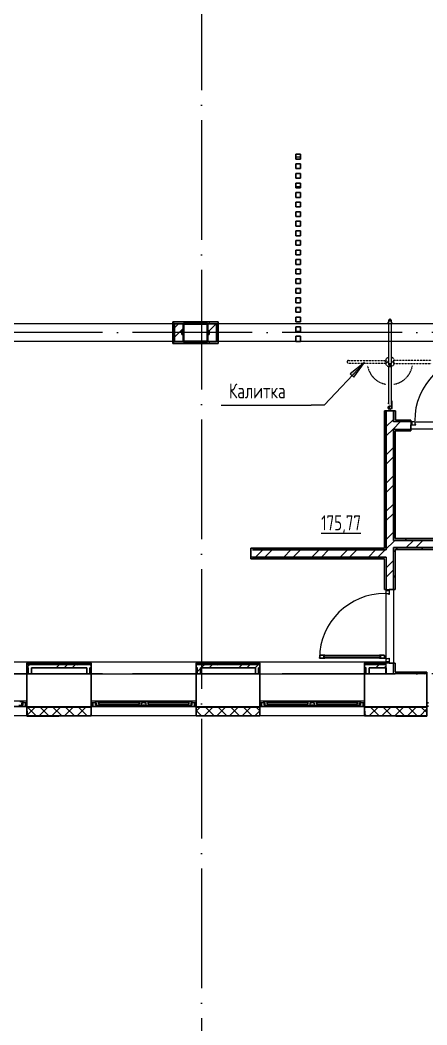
# Model space of a CAD drawing. Header units: millimetres. Extents: x -259809 to 472825, y -397243 to 31861.
# Drawn here: x -19685 to -12891, y -343097 to -326310 of the extents above; entities that cross this region are included whole.
import ezdxf

# ---------------------------------------------------------------- set-up
doc = ezdxf.new("R2010")
doc.units = ezdxf.units.MM
for name, pattern in [('ADSK_Линия сетки', [25, 20, -2.5, 0, -2.5]), ('ADSK_Невидимые', [5, 3, -2]), ('ADSK_Сверху', [450, 300, -150])]:
    doc.linetypes.add(name, pattern=pattern)
for name, color, linetype, lineweight in [('_ Окна', 252, 'Continuous', 30), ('Аннотация', 252, 'Continuous', 18), ('Двери', 252, 'Continuous', 9), ('Линии', 7, 'Continuous', 9), ('Марки помещений', 252, 'Continuous', 20), ('Несущие колонны', 252, 'Continuous', 18), ('Обобщенные модели', 252, 'Continuous', 18), ('Ограждение', 252, 'Continuous', 9), ('Окна', 252, 'Continuous', 9), ('Оси', 252, 'Continuous', 9), ('Стены внутренние', 252, 'Continuous', 18), ('Стены наружные', 252, 'Continuous', 18), ('Стены штриховка', 7, 'Continuous', 9)]:
    doc.layers.add(name, color=color, linetype=linetype, lineweight=lineweight)
doc.layers.add('Двери открывание', color=7, linetype='Continuous', lineweight=9, true_color=0xc0c0c0)
doc.styles.add('GOST Common_3', font='', dxfattribs={"height": 3.5})
doc.styles.get('GOST Common_3').set_extended_font_data('GOST 2.304 type A')

# ---------------------------------------------------------------- blocks, each defined once
blk = doc.blocks.new('1 этаж')
at = {"layer": 'Аннотация', "lineweight": 20, "true_color": 0x636466}
blk.add_hatch(color=251, dxfattribs=at).paths.add_polyline_path([(-13935, 20657), (-14170, 20466), (-14112, 20412)])
at = {"layer": '_ Окна', "color": 251, "lineweight": 18, "true_color": 0x636466}
for p, q in [((-19634, 14990), (-19690, 14990)), ((-19654, 14932), (-19654, 14973)), ((-19654, 14973), (-19634, 14973)), ((-19642, 14973), (-19642, 14932)), ((-19634, 14973), (-19634, 14990)), ((-19596, 14973), (-19634, 14973)), ((-19596, 14915), (-19596, 14973)), ((-18433, 14973), (-18471, 14973)), ((-18471, 14973), (-18471, 14915)), ((-18377, 14990), (-18433, 14990)), ((-18433, 14990), (-18433, 14973)), ((-18433, 14973), (-18413, 14973)), ((-18425, 14932), (-18425, 14973)), ((-18413, 14973), (-18413, 14932)), ((-18376, 14989), (-18377, 14990)), ((-18375, 14990), (-18376, 14989)), ((-18376, 14949), (-18376, 14981)), ((-18376, 14981), (-18358, 14981)), ((-18358, 14949), (-18376, 14949)), ((-18360, 14990), (-18375, 14990)), ((-18362, 14932), (-18358, 14949)), ((-18358, 14981), (-18360, 14990)), ((-17708, 14990), (-17711, 14981)), ((-17711, 14981), (-17693, 14981)), ((-17693, 14949), (-17711, 14949)), ((-17711, 14949), (-17706, 14932)), ((-17694, 14990), (-17708, 14990)), ((-17693, 14989), (-17694, 14990)), ((-17692, 14990), (-17693, 14989)), ((-17693, 14981), (-17693, 14949)), ((-17636, 14990), (-17692, 14990)), ((-17656, 14932), (-17656, 14973)), ((-17656, 14973), (-17636, 14973)), ((-17636, 14973), (-17636, 14990)), ((-17550, 14990), (-17606, 14990)), ((-17606, 14990), (-17606, 14973)), ((-17606, 14973), (-17586, 14973)), ((-17586, 14973), (-17586, 14932)), ((-17549, 14989), (-17550, 14990)), ((-17548, 14990), (-17549, 14989)), ((-17549, 14949), (-17549, 14981)), ((-17549, 14981), (-17531, 14981)), ((-17531, 14949), (-17549, 14949)), ((-17533, 14990), (-17548, 14990)), ((-17535, 14932), (-17531, 14949)), ((-17531, 14981), (-17533, 14990)), ((-16881, 14990), (-16884, 14981)), ((-16884, 14981), (-16866, 14981)), ((-16866, 14949), (-16884, 14949)), ((-16884, 14949), (-16879, 14932)), ((-16867, 14990), (-16881, 14990)), ((-16866, 14989), (-16867, 14990)), ((-16865, 14990), (-16866, 14989)), ((-16866, 14981), (-16866, 14949)), ((-16809, 14990), (-16865, 14990)), ((-16829, 14932), (-16829, 14973)), ((-16829, 14973), (-16809, 14973)), ((-16817, 14973), (-16817, 14932)), ((-16809, 14973), (-16809, 14990)), ((-16771, 14973), (-16809, 14973)), ((-16771, 14915), (-16771, 14973)), ((-15618, 14973), (-15656, 14973)), ((-15656, 14973), (-15656, 14915)), ((-15562, 14990), (-15618, 14990)), ((-15618, 14990), (-15618, 14973)), ((-15618, 14973), (-15598, 14973)), ((-15610, 14932), (-15610, 14973)), ((-15598, 14973), (-15598, 14932)), ((-15561, 14989), (-15562, 14990)), ((-15560, 14990), (-15561, 14989)), ((-15561, 14949), (-15561, 14981)), ((-15561, 14981), (-15543, 14981)), ((-15543, 14949), (-15561, 14949)), ((-15545, 14990), (-15560, 14990)), ((-15547, 14932), (-15543, 14949)), ((-15543, 14981), (-15545, 14990)), ((-14893, 14990), (-14896, 14981)), ((-14896, 14981), (-14878, 14981)), ((-14878, 14949), (-14896, 14949)), ((-14896, 14949), (-14891, 14932)), ((-14879, 14990), (-14893, 14990)), ((-14878, 14989), (-14879, 14990)), ((-14877, 14990), (-14878, 14989)), ((-14878, 14981), (-14878, 14949)), ((-14821, 14990), (-14877, 14990)), ((-14841, 14932), (-14841, 14973)), ((-14841, 14973), (-14821, 14973)), ((-14821, 14973), (-14821, 14990)), ((-14735, 14990), (-14791, 14990)), ((-14791, 14990), (-14791, 14973)), ((-14791, 14973), (-14771, 14973)), ((-14771, 14973), (-14771, 14932)), ((-14734, 14989), (-14735, 14990)), ((-14733, 14990), (-14734, 14989)), ((-14734, 14949), (-14734, 14981)), ((-14734, 14981), (-14716, 14981)), ((-14716, 14949), (-14734, 14949)), ((-14718, 14990), (-14733, 14990)), ((-14720, 14932), (-14716, 14949)), ((-14716, 14981), (-14718, 14990)), ((-14066, 14990), (-14069, 14981)), ((-14069, 14981), (-14051, 14981)), ((-14051, 14949), (-14069, 14949)), ((-14069, 14949), (-14064, 14932)), ((-14052, 14990), (-14066, 14990)), ((-14051, 14989), (-14052, 14990)), ((-14050, 14990), (-14051, 14989)), ((-14051, 14981), (-14051, 14949)), ((-13994, 14990), (-14050, 14990)), ((-14014, 14932), (-14014, 14973)), ((-14014, 14973), (-13994, 14973)), ((-14002, 14973), (-14002, 14932)), ((-13994, 14973), (-13994, 14990)), ((-13956, 14973), (-13994, 14973)), ((-13956, 14915), (-13956, 14973)), ((-19704, 14932), (-19654, 14932)), ((-19660, 14932), (-19655, 14915)), ((-19655, 14915), (-19596, 14915)), ((-19642, 14932), (-19654, 14932)), ((-18471, 14915), (-18411, 14915)), ((-18413, 14932), (-18425, 14932)), ((-18413, 14932), (-18362, 14932)), ((-18411, 14915), (-18407, 14932)), ((-17706, 14932), (-17656, 14932)), ((-17586, 14932), (-17535, 14932)), ((-16879, 14932), (-16829, 14932)), ((-16835, 14932), (-16830, 14915)), ((-16830, 14915), (-16771, 14915)), ((-16817, 14932), (-16829, 14932)), ((-15656, 14915), (-15596, 14915)), ((-15598, 14932), (-15610, 14932)), ((-15598, 14932), (-15547, 14932)), ((-15596, 14915), (-15592, 14932)), ((-14891, 14932), (-14841, 14932)), ((-14771, 14932), (-14720, 14932)), ((-14064, 14932), (-14014, 14932)), ((-14020, 14932), (-14015, 14915)), ((-14015, 14915), (-13956, 14915)), ((-14002, 14932), (-14014, 14932))]:
    blk.add_line(p, q, dxfattribs=at)
at = {"layer": '_ Окна', "color": 251, "true_color": 0x636466}
for p, q in [((-19571, 14973), (-19596, 14973)), ((-19596, 14973), (-19596, 14915)), ((-18471, 14973), (-18496, 14973)), ((-18471, 14915), (-18471, 14973)), ((-18373, 14981), (-18376, 14981)), ((-18376, 14981), (-18376, 14949)), ((-18376, 14949), (-18373, 14949)), ((-17696, 14981), (-18373, 14981)), ((-18373, 14981), (-18373, 14949)), ((-18373, 14949), (-18373, 14981)), ((-18373, 14949), (-17696, 14949)), ((-17696, 14949), (-17696, 14981)), ((-17696, 14981), (-17696, 14949)), ((-17693, 14981), (-17696, 14981)), ((-17696, 14949), (-17693, 14949)), ((-17693, 14949), (-17693, 14981)), ((-17546, 14981), (-17549, 14981)), ((-17549, 14981), (-17549, 14949)), ((-17549, 14949), (-17546, 14949)), ((-16869, 14981), (-17546, 14981)), ((-17546, 14981), (-17546, 14949)), ((-17546, 14949), (-17546, 14981)), ((-17546, 14949), (-16869, 14949)), ((-16869, 14949), (-16869, 14981)), ((-16869, 14981), (-16869, 14949)), ((-16866, 14981), (-16869, 14981)), ((-16869, 14949), (-16866, 14949)), ((-16866, 14949), (-16866, 14981)), ((-16746, 14973), (-16771, 14973)), ((-16771, 14973), (-16771, 14915)), ((-15656, 14973), (-15681, 14973)), ((-15656, 14915), (-15656, 14973)), ((-15558, 14981), (-15561, 14981)), ((-15561, 14981), (-15561, 14949)), ((-15561, 14949), (-15558, 14949)), ((-14881, 14981), (-15558, 14981)), ((-15558, 14981), (-15558, 14949)), ((-15558, 14949), (-15558, 14981)), ((-15558, 14949), (-14881, 14949)), ((-14881, 14949), (-14881, 14981)), ((-14881, 14981), (-14881, 14949)), ((-14878, 14981), (-14881, 14981)), ((-14881, 14949), (-14878, 14949)), ((-14878, 14949), (-14878, 14981)), ((-14731, 14981), (-14734, 14981)), ((-14734, 14981), (-14734, 14949)), ((-14734, 14949), (-14731, 14949)), ((-14054, 14981), (-14731, 14981)), ((-14731, 14981), (-14731, 14949)), ((-14731, 14949), (-14731, 14981)), ((-14731, 14949), (-14054, 14949)), ((-14054, 14949), (-14054, 14981)), ((-14054, 14981), (-14054, 14949)), ((-14051, 14981), (-14054, 14981)), ((-14054, 14949), (-14051, 14949)), ((-14051, 14949), (-14051, 14981)), ((-13931, 14973), (-13956, 14973)), ((-13956, 14973), (-13956, 14915)), ((-12866, 14973), (-12891, 14973)), ((-19596, 14915), (-19571, 14915)), ((-18496, 14915), (-18471, 14915)), ((-16771, 14915), (-16746, 14915)), ((-15681, 14915), (-15656, 14915)), ((-13956, 14915), (-13931, 14915)), ((-12891, 14915), (-12866, 14915))]:
    blk.add_line(p, q, dxfattribs=at)
at = {"layer": 'Аннотация', "color": 251, "lineweight": 20, "true_color": 0x636466}
for p, q in [((-13935, 20657), (-14606, 19946)), ((-13935, 20657), (-14170, 20466)), ((-14112, 20412), (-13935, 20657)), ((-14170, 20466), (-14112, 20412)), ((-16325, 19946), (-14825, 19946)), ((-14606, 19946), (-14825, 19946))]:
    blk.add_line(p, q, dxfattribs=at)
at = {"layer": 'Двери', "color": 251, "true_color": 0x636466}
for p, q in [((-13161, 19665), (-13161, 19615)), ((-13141, 19665), (-13161, 19665)), ((-13141, 19615), (-13141, 19665)), ((-13100, 19665), (-13141, 19665)), ((-13141, 19665), (-13141, 19615)), ((-13100, 19657), (-13100, 19665)), ((-13086, 19657), (-13100, 19657)), ((-13086, 19623), (-13086, 19657)), ((-13161, 19615), (-13141, 19615)), ((-13141, 19615), (-13077, 19615)), ((-13077, 19623), (-13086, 19623)), ((-13077, 19615), (-13077, 19623)), ((-13571, 16845), (-13571, 16865)), ((-13571, 16865), (-13521, 16865)), ((-13521, 16845), (-13571, 16845)), ((-13571, 16845), (-13521, 16845)), ((-13571, 16804), (-13571, 16845)), ((-13563, 16804), (-13571, 16804)), ((-13563, 16790), (-13563, 16804)), ((-13529, 16790), (-13563, 16790)), ((-13529, 16781), (-13529, 16790)), ((-13521, 16865), (-13521, 16845)), ((-13521, 16845), (-13521, 16781)), ((-13521, 16781), (-13529, 16781)), ((-13665, 15752), (-14611, 15752)), ((-14611, 15752), (-14611, 15728)), ((-14611, 15728), (-13665, 15728)), ((-14593, 15769), (-13683, 15769)), ((-13683, 15719), (-14593, 15719)), ((-13665, 15728), (-13665, 15752)), ((-13571, 15655), (-13571, 15696)), ((-13571, 15696), (-13563, 15696)), ((-13571, 15655), (-13521, 15655)), ((-13571, 15635), (-13571, 15655)), ((-13521, 15655), (-13571, 15655)), ((-13521, 15635), (-13571, 15635)), ((-13563, 15710), (-13529, 15710)), ((-13563, 15696), (-13563, 15710)), ((-13529, 15719), (-13521, 15719)), ((-13529, 15710), (-13529, 15719)), ((-13521, 15719), (-13521, 15655)), ((-13521, 15655), (-13521, 15635))]:
    blk.add_line(p, q, dxfattribs=at)
at = {"layer": 'Двери', "color": 251, "lineweight": 30, "true_color": 0x636466}
for p, q in [((-14687, 15727), (-14678, 15727)), ((-14687, 15719), (-14687, 15727)), ((-14593, 15719), (-14687, 15719)), ((-14678, 15761), (-14669, 15761)), ((-14678, 15727), (-14678, 15761)), ((-14669, 15769), (-14593, 15769)), ((-14669, 15761), (-14669, 15769)), ((-14593, 15752), (-14611, 15752)), ((-14611, 15752), (-14611, 15728)), ((-14611, 15728), (-14593, 15728)), ((-14593, 15769), (-14593, 15752)), ((-14593, 15728), (-14593, 15719)), ((-13683, 15769), (-13607, 15769)), ((-13683, 15769), (-13683, 15752)), ((-13683, 15752), (-13665, 15752)), ((-13683, 15728), (-13683, 15719)), ((-13665, 15728), (-13683, 15728)), ((-13589, 15719), (-13683, 15719)), ((-13665, 15752), (-13665, 15728)), ((-13607, 15769), (-13607, 15761)), ((-13607, 15761), (-13598, 15761)), ((-13598, 15761), (-13598, 15727)), ((-13598, 15727), (-13589, 15727)), ((-13589, 15727), (-13589, 15719))]:
    blk.add_line(p, q, dxfattribs=at)
at = {"layer": 'Двери открывание', "color": 251, "true_color": 0x636466}
for centre, start, end in [((-11997, 19683), 90.9393, 180), ((-13589, 15701), 90, 179.0607)]:
    blk.add_arc(centre, 1098, start, end, dxfattribs=at)
at = {"layer": 'Линии', "color": 251, "linetype": 'ADSK_Сверху', "ltscale": 100, "true_color": 0x636466}
for p, q in [((-7751, 21305), (-28216, 21305)), ((-7751, 21005), (-28216, 21005))]:
    blk.add_line(p, q, dxfattribs=at)
at = {"layer": 'Несущие колонны', "color": 251, "lineweight": 40, "true_color": 0x636466}
for p, q in [((-16956, 21305), (-16556, 21305)), ((-16956, 21005), (-16956, 21305)), ((-16556, 21305), (-16956, 21305)), ((-16956, 21305), (-16956, 21005)), ((-16556, 21305), (-16556, 21005)), ((-16556, 21005), (-16556, 21305)), ((-16556, 21005), (-16956, 21005)), ((-16956, 21005), (-16556, 21005))]:
    blk.add_line(p, q, dxfattribs=at)
at = {"layer": 'Обобщенные модели', "color": 251, "true_color": 0x636466}
for p, q in [((-13533, 21353), (-13533, 20633)), ((-13483, 21353), (-13533, 21353)), ((-13533, 21353), (-13508, 21353)), ((-13508, 21353), (-13483, 21353)), ((-13483, 20633), (-13483, 21353)), ((-13483, 20652), (-13483, 20653)), ((-13480, 20661), (-13480, 20663)), ((-13533, 20633), (-13483, 20633)), ((-13508, 20633), (-13533, 20633)), ((-13533, 20518), (-13533, 20054)), ((-13528, 20608), (-13528, 20608)), ((-13483, 20633), (-13508, 20633)), ((-13480, 20593), (-13483, 20593)), ((-13483, 20054), (-13483, 20518)), ((-13473, 20008), (-13483, 20008)), ((-13483, 19989), (-13480, 19989)), ((-13483, 19984), (-13483, 19971)), ((-13480, 19989), (-13478, 19989)), ((-13480, 19971), (-13480, 19989)), ((-13470, 19989), (-13478, 19989)), ((-13473, 19989), (-13473, 20008)), ((-13470, 19971), (-13470, 19989)), ((-13531, 19968), (-13532, 19969)), ((-13523, 19958), (-13524, 19959)), ((-13511, 19954), (-13512, 19954)), ((-13508, 19931), (-13508, 19933)), ((-13508, 19875), (-13508, 19933)), ((-13508, 19875), (-13508, 19876)), ((-13498, 19956), (-13499, 19955)), ((-13488, 19964), (-13489, 19963)), ((-13483, 19971), (-13483, 19917)), ((-13480, 19971), (-13483, 19971)), ((-13483, 19891), (-13483, 19888)), ((-13483, 19888), (-13473, 19888)), ((-13481, 19911), (-13478, 19911)), ((-13478, 19896), (-13481, 19896)), ((-13478, 19971), (-13480, 19971)), ((-13478, 19971), (-13470, 19971)), ((-13470, 19911), (-13478, 19911)), ((-13478, 19896), (-13470, 19896)), ((-13473, 19911), (-13473, 19971)), ((-13473, 19888), (-13473, 19896)), ((-13470, 19896), (-13470, 19911))]:
    blk.add_line(p, q, dxfattribs=at)
at = {"layer": 'Обобщенные модели', "color": 251, "linetype": 'ADSK_Невидимые', "true_color": 0x636466}
for p, q in [((-14198, 20692), (-13584, 20692)), ((-12818, 20692), (-13432, 20692)), ((-13584, 20642), (-14198, 20642)), ((-13432, 20642), (-12818, 20642))]:
    blk.add_line(p, q, dxfattribs=at)
at = {"layer": 'Обобщенные модели', "color": 251, "true_color": 0x636466, "flags": 128}
for points in [[(-13530, 21298), (-13531, 21299), (-13531, 21300), (-13532, 21301), (-13533, 21302), (-13533, 21303), (-13534, 21304), (-13534, 21305), (-13535, 21306), (-13535, 21307), (-13536, 21308), (-13536, 21309), (-13536, 21310), (-13537, 21312), (-13537, 21313), (-13537, 21314), (-13537, 21315), (-13537, 21316), (-13537, 21317), (-13537, 21319), (-13537, 21320), (-13537, 21321), (-13537, 21322), (-13537, 21323), (-13537, 21324), (-13536, 21325), (-13536, 21327), (-13536, 21328), (-13535, 21329), (-13535, 21330), (-13534, 21331), (-13534, 21332), (-13533, 21333), (-13532, 21334), (-13532, 21335), (-13531, 21336), (-13530, 21337)], [(-13536, 21327), (-13536, 21326), (-13536, 21325), (-13537, 21324), (-13537, 21323), (-13537, 21322), (-13537, 21321), (-13537, 21319), (-13537, 21318), (-13537, 21318)], [(-13533, 21333), (-13534, 21332), (-13534, 21331), (-13535, 21330), (-13535, 21328)], [(-13483, 21353), (-13483, 21354), (-13483, 21355), (-13483, 21356), (-13484, 21357), (-13484, 21358), (-13484, 21359), (-13484, 21360), (-13485, 21361), (-13485, 21361), (-13485, 21362), (-13486, 21363), (-13486, 21364), (-13487, 21365), (-13487, 21366), (-13488, 21367), (-13488, 21368), (-13489, 21368), (-13490, 21369), (-13490, 21370), (-13491, 21371), (-13492, 21371), (-13492, 21372), (-13493, 21373), (-13494, 21373), (-13495, 21374), (-13496, 21374), (-13497, 21375), (-13497, 21375), (-13498, 21376), (-13499, 21376), (-13500, 21376), (-13501, 21377), (-13502, 21377), (-13503, 21377), (-13504, 21377), (-13505, 21377), (-13506, 21378), (-13507, 21378), (-13508, 21378), (-13509, 21378), (-13510, 21378), (-13511, 21378), (-13512, 21377), (-13513, 21377), (-13514, 21377), (-13515, 21377), (-13516, 21377), (-13517, 21376), (-13518, 21376), (-13519, 21375), (-13520, 21375), (-13520, 21375), (-13521, 21374), (-13522, 21373), (-13523, 21373), (-13524, 21372), (-13525, 21372), (-13525, 21371), (-13526, 21370), (-13527, 21370), (-13527, 21369), (-13528, 21368), (-13529, 21367), (-13529, 21366), (-13530, 21366), (-13530, 21365), (-13531, 21364), (-13531, 21363), (-13532, 21362), (-13532, 21361), (-13532, 21360), (-13532, 21359), (-13533, 21358), (-13533, 21357), (-13533, 21356), (-13533, 21355), (-13533, 21354), (-13533, 21353), (-13533, 21353)], [(-13487, 21337), (-13486, 21336), (-13485, 21335), (-13485, 21334), (-13484, 21333), (-13483, 21332), (-13483, 21331), (-13482, 21330), (-13482, 21329), (-13481, 21328), (-13481, 21327), (-13481, 21326), (-13480, 21325), (-13480, 21324), (-13480, 21323), (-13480, 21321), (-13479, 21320), (-13479, 21319), (-13479, 21318), (-13479, 21317), (-13479, 21316), (-13479, 21315), (-13480, 21313), (-13480, 21312), (-13480, 21311), (-13480, 21310), (-13481, 21309), (-13481, 21308), (-13481, 21307), (-13482, 21306), (-13482, 21305), (-13483, 21304), (-13484, 21303), (-13484, 21302), (-13485, 21301), (-13486, 21300), (-13486, 21299)], [(-13482, 21330), (-13483, 21331), (-13483, 21332)], [(-13480, 21322), (-13480, 21323), (-13480, 21325), (-13480, 21326), (-13481, 21327), (-13481, 21328)], [(-13479, 21318), (-13479, 21319), (-13479, 21320), (-13480, 21321)], [(-13537, 21318), (-13537, 21317), (-13537, 21315), (-13537, 21314)], [(-13537, 21312), (-13536, 21311), (-13536, 21310), (-13536, 21309), (-13535, 21307)], [(-13535, 21305), (-13534, 21304), (-13533, 21303)], [(-13483, 21303), (-13483, 21304), (-13482, 21305), (-13482, 21306)], [(-13481, 21307), (-13481, 21308), (-13481, 21309), (-13480, 21310), (-13480, 21311), (-13480, 21312), (-13480, 21314), (-13479, 21315), (-13479, 21316), (-13479, 21317), (-13479, 21318)], [(-13530, 20647), (-13531, 20648), (-13531, 20649), (-13532, 20650), (-13533, 20651), (-13533, 20652), (-13534, 20653), (-13534, 20654), (-13535, 20655), (-13535, 20656), (-13536, 20657), (-13536, 20658), (-13536, 20659), (-13537, 20661), (-13537, 20662), (-13537, 20663), (-13537, 20664), (-13537, 20665), (-13537, 20666), (-13537, 20668), (-13537, 20669), (-13537, 20670), (-13537, 20671), (-13537, 20672), (-13537, 20673), (-13536, 20674), (-13536, 20676), (-13536, 20677), (-13535, 20678), (-13535, 20679), (-13534, 20680), (-13534, 20681), (-13533, 20682), (-13532, 20683), (-13532, 20684), (-13531, 20685), (-13530, 20686)], [(-13533, 20682), (-13534, 20681), (-13534, 20680), (-13535, 20679), (-13535, 20677), (-13536, 20676), (-13536, 20675), (-13536, 20674), (-13537, 20673), (-13537, 20672)], [(-13537, 20670), (-13537, 20668), (-13537, 20667), (-13537, 20667)], [(-13537, 20667), (-13537, 20666), (-13537, 20664), (-13537, 20663)], [(-13537, 20662), (-13537, 20661), (-13536, 20660), (-13536, 20659), (-13536, 20658), (-13535, 20656)], [(-13535, 20654), (-13534, 20653), (-13533, 20652)], [(-13487, 20686), (-13486, 20685), (-13485, 20684), (-13485, 20683), (-13484, 20682), (-13483, 20681), (-13483, 20680), (-13482, 20679), (-13482, 20678), (-13481, 20677), (-13481, 20676), (-13481, 20675), (-13480, 20674), (-13480, 20673), (-13480, 20672), (-13480, 20670), (-13479, 20669), (-13479, 20668), (-13479, 20667), (-13479, 20666), (-13479, 20665), (-13479, 20664), (-13480, 20662), (-13480, 20661), (-13480, 20660), (-13480, 20659), (-13481, 20658), (-13481, 20657), (-13481, 20656), (-13482, 20655), (-13482, 20654), (-13483, 20653), (-13484, 20652), (-13484, 20651), (-13485, 20650), (-13486, 20649), (-13486, 20648)], [(-13482, 20679), (-13483, 20680), (-13483, 20681)], [(-13479, 20668), (-13479, 20669), (-13480, 20670), (-13480, 20671), (-13480, 20672), (-13480, 20674), (-13480, 20675), (-13481, 20676), (-13481, 20677)], [(-13481, 20656), (-13481, 20657), (-13481, 20658), (-13480, 20659), (-13480, 20660)], [(-13533, 20633), (-13533, 20632), (-13533, 20631), (-13533, 20630), (-13533, 20629), (-13533, 20628), (-13533, 20627), (-13532, 20626), (-13532, 20625), (-13532, 20624), (-13531, 20623), (-13531, 20622), (-13530, 20621), (-13530, 20620), (-13529, 20619), (-13529, 20619), (-13528, 20618), (-13528, 20617), (-13527, 20616), (-13526, 20615), (-13526, 20615), (-13525, 20614), (-13524, 20613), (-13523, 20613), (-13523, 20612), (-13522, 20612), (-13521, 20611), (-13520, 20611), (-13519, 20610), (-13518, 20610), (-13517, 20609), (-13516, 20609), (-13515, 20609), (-13515, 20608), (-13514, 20608), (-13513, 20608), (-13512, 20608), (-13511, 20608), (-13510, 20608), (-13509, 20608), (-13508, 20608), (-13507, 20608), (-13506, 20608), (-13505, 20608), (-13504, 20608), (-13503, 20608), (-13502, 20609), (-13501, 20609), (-13500, 20609), (-13499, 20610), (-13498, 20610), (-13497, 20610), (-13496, 20611), (-13495, 20611), (-13494, 20612), (-13494, 20612), (-13493, 20613), (-13492, 20614), (-13491, 20614), (-13491, 20615), (-13490, 20616), (-13489, 20617), (-13489, 20617), (-13488, 20618), (-13487, 20619), (-13487, 20620), (-13486, 20621), (-13486, 20622), (-13485, 20622), (-13485, 20623), (-13485, 20624), (-13484, 20625), (-13484, 20626), (-13484, 20627), (-13484, 20628), (-13484, 20629), (-13483, 20630), (-13483, 20631), (-13483, 20632), (-13483, 20633)], [(-13533, 20593), (-13533, 20594), (-13533, 20595), (-13533, 20596), (-13533, 20597)], [(-13533, 20589), (-13533, 20590), (-13533, 20590), (-13533, 20591), (-13533, 20592), (-13533, 20592), (-13533, 20592), (-13533, 20593), (-13533, 20593), (-13533, 20593)], [(-13533, 20593), (-13533, 20593), (-13533, 20592), (-13533, 20592), (-13533, 20592), (-13533, 20591), (-13533, 20591), (-13533, 20590), (-13533, 20589), (-13533, 20588), (-13533, 20587), (-13533, 20586), (-13533, 20584), (-13533, 20583), (-13533, 20581), (-13533, 20580), (-13533, 20578), (-13533, 20576), (-13533, 20574), (-13533, 20572), (-13533, 20570), (-13533, 20568), (-13533, 20565), (-13533, 20563), (-13533, 20561), (-13533, 20558), (-13533, 20556), (-13533, 20553), (-13533, 20550), (-13533, 20548), (-13533, 20545), (-13533, 20542), (-13533, 20539), (-13533, 20536), (-13533, 20533), (-13533, 20530), (-13533, 20527), (-13533, 20524), (-13533, 20521), (-13533, 20518), (-13533, 20518)], [(-13483, 20593), (-13483, 20592), (-13483, 20592), (-13483, 20592), (-13483, 20591), (-13483, 20591), (-13483, 20590), (-13483, 20589)], [(-13483, 20518), (-13483, 20521), (-13483, 20524), (-13483, 20527), (-13483, 20530), (-13483, 20533), (-13483, 20536), (-13483, 20538), (-13483, 20541), (-13483, 20544), (-13483, 20547), (-13483, 20550), (-13483, 20552), (-13483, 20555), (-13483, 20558), (-13483, 20560), (-13483, 20562), (-13483, 20565), (-13483, 20567), (-13483, 20569), (-13483, 20571), (-13483, 20574), (-13483, 20575), (-13483, 20577), (-13483, 20579), (-13483, 20581), (-13483, 20582), (-13483, 20584), (-13483, 20585), (-13483, 20586), (-13483, 20588), (-13483, 20589), (-13483, 20590), (-13483, 20590), (-13483, 20591), (-13483, 20592), (-13483, 20592), (-13483, 20592), (-13483, 20593), (-13483, 20593), (-13483, 20593)], [(-13533, 20054), (-13533, 20051), (-13533, 20048), (-13533, 20045), (-13533, 20042), (-13533, 20039), (-13533, 20036), (-13533, 20033), (-13533, 20030), (-13533, 20027), (-13533, 20024), (-13533, 20022), (-13533, 20019), (-13533, 20016), (-13533, 20014), (-13533, 20011), (-13533, 20009), (-13533, 20007), (-13533, 20004), (-13533, 20002), (-13533, 20000), (-13533, 19998), (-13533, 19996), (-13533, 19994), (-13533, 19992), (-13533, 19991), (-13533, 19989), (-13533, 19988), (-13533, 19986), (-13533, 19985), (-13533, 19984), (-13533, 19983), (-13533, 19982), (-13533, 19981), (-13533, 19980), (-13533, 19980), (-13533, 19979), (-13533, 19979), (-13533, 19979), (-13533, 19979), (-13533, 19979)], [(-13533, 19979), (-13533, 19979), (-13533, 19979), (-13533, 19979), (-13533, 19980), (-13533, 19980), (-13533, 19981), (-13533, 19982), (-13533, 19982)], [(-13532, 19972), (-13533, 19973), (-13533, 19974), (-13533, 19975), (-13533, 19976), (-13533, 19977), (-13533, 19978), (-13533, 19979)], [(-13483, 19978), (-13483, 19977), (-13483, 19976), (-13484, 19975), (-13484, 19974), (-13484, 19973)], [(-13483, 19979), (-13483, 19979), (-13483, 19979), (-13483, 19979), (-13483, 19980), (-13483, 19980), (-13483, 19981), (-13483, 19982), (-13483, 19982), (-13483, 19983), (-13483, 19985), (-13483, 19986), (-13483, 19987), (-13483, 19989), (-13483, 19990), (-13483, 19992), (-13483, 19994), (-13483, 19995), (-13483, 19997), (-13483, 19999), (-13483, 20001), (-13483, 20004), (-13483, 20006), (-13483, 20008), (-13483, 20011), (-13483, 20013), (-13483, 20016), (-13483, 20018), (-13483, 20021), (-13483, 20024), (-13483, 20027), (-13483, 20029), (-13483, 20032), (-13483, 20035), (-13483, 20038), (-13483, 20041), (-13483, 20044), (-13483, 20047), (-13483, 20050), (-13483, 20053), (-13483, 20054)], [(-13508, 19875), (-13509, 19875), (-13511, 19875), (-13512, 19875), (-13513, 19875), (-13514, 19875), (-13515, 19876), (-13516, 19876), (-13517, 19876), (-13519, 19877), (-13520, 19877), (-13521, 19877), (-13522, 19878), (-13523, 19879), (-13524, 19879), (-13525, 19880), (-13526, 19880), (-13527, 19881), (-13527, 19882), (-13528, 19883), (-13529, 19883), (-13530, 19884), (-13531, 19885), (-13531, 19886), (-13532, 19887), (-13533, 19888), (-13533, 19889), (-13534, 19890), (-13534, 19891), (-13535, 19892), (-13535, 19893), (-13536, 19894), (-13536, 19895), (-13536, 19896), (-13537, 19898), (-13537, 19899), (-13537, 19900), (-13537, 19901), (-13537, 19902), (-13537, 19903), (-13537, 19905), (-13537, 19906), (-13537, 19907), (-13537, 19908), (-13537, 19909), (-13537, 19910), (-13536, 19911), (-13536, 19913), (-13536, 19914), (-13535, 19915), (-13535, 19916), (-13534, 19917), (-13534, 19918), (-13533, 19919), (-13532, 19920), (-13532, 19921), (-13531, 19922), (-13530, 19923), (-13530, 19923), (-13529, 19924), (-13528, 19925), (-13527, 19926), (-13526, 19927), (-13525, 19927), (-13524, 19928), (-13523, 19929), (-13522, 19929), (-13521, 19930), (-13520, 19930), (-13519, 19931), (-13518, 19931), (-13517, 19931), (-13516, 19932), (-13515, 19932), (-13514, 19932), (-13512, 19932), (-13511, 19933), (-13510, 19933), (-13509, 19933), (-13508, 19933)], [(-13536, 19912), (-13536, 19911), (-13537, 19910), (-13537, 19909), (-13537, 19908), (-13537, 19907), (-13537, 19905), (-13537, 19904), (-13537, 19904)], [(-13537, 19904), (-13537, 19903), (-13537, 19901), (-13537, 19900), (-13537, 19899), (-13537, 19898), (-13536, 19897), (-13536, 19896), (-13536, 19895)], [(-13529, 19924), (-13530, 19923), (-13530, 19922), (-13531, 19922), (-13532, 19921), (-13533, 19920), (-13533, 19919), (-13534, 19918), (-13534, 19917), (-13535, 19916), (-13535, 19914), (-13536, 19913)], [(-13535, 19893), (-13535, 19892), (-13535, 19891), (-13534, 19890), (-13533, 19889), (-13533, 19888), (-13532, 19887), (-13532, 19886), (-13531, 19885), (-13530, 19885), (-13529, 19884), (-13529, 19883), (-13528, 19882), (-13527, 19881)], [(-13524, 19879), (-13523, 19879), (-13522, 19878), (-13521, 19878), (-13520, 19877)], [(-13520, 19930), (-13521, 19930), (-13522, 19929), (-13523, 19928)], [(-13508, 19933), (-13507, 19933), (-13506, 19933), (-13505, 19932), (-13504, 19932), (-13503, 19932), (-13501, 19932), (-13500, 19932), (-13499, 19931), (-13498, 19931), (-13497, 19930), (-13496, 19930), (-13495, 19929), (-13494, 19929), (-13493, 19928), (-13492, 19928), (-13491, 19927), (-13490, 19926), (-13489, 19925), (-13488, 19925), (-13487, 19924), (-13487, 19923), (-13486, 19922), (-13485, 19921), (-13485, 19920), (-13484, 19919), (-13483, 19918), (-13483, 19917), (-13482, 19916), (-13482, 19915), (-13481, 19914), (-13481, 19913), (-13481, 19912), (-13480, 19911), (-13480, 19910), (-13480, 19909), (-13480, 19907), (-13479, 19906), (-13479, 19905), (-13479, 19904), (-13479, 19903), (-13479, 19902), (-13479, 19901), (-13480, 19899), (-13480, 19898), (-13480, 19897), (-13480, 19896), (-13481, 19895), (-13481, 19894), (-13481, 19893), (-13482, 19892), (-13482, 19891), (-13483, 19890), (-13484, 19889), (-13484, 19888), (-13485, 19887), (-13486, 19886), (-13486, 19885), (-13487, 19884), (-13488, 19883), (-13489, 19882), (-13490, 19882), (-13490, 19881), (-13491, 19880), (-13492, 19879), (-13493, 19879), (-13494, 19878), (-13495, 19878), (-13496, 19877), (-13498, 19877), (-13499, 19876), (-13500, 19876), (-13501, 19876), (-13502, 19875), (-13503, 19875), (-13504, 19875), (-13505, 19875), (-13507, 19875), (-13508, 19875), (-13508, 19875)], [(-13493, 19928), (-13494, 19929), (-13495, 19929), (-13496, 19930), (-13497, 19930)], [(-13496, 19877), (-13495, 19878), (-13494, 19878), (-13493, 19879)], [(-13490, 19881), (-13489, 19882), (-13489, 19882), (-13488, 19883), (-13487, 19884), (-13486, 19885), (-13485, 19886), (-13485, 19887), (-13484, 19888), (-13483, 19889)], [(-13483, 19918), (-13484, 19919), (-13484, 19920), (-13485, 19921), (-13486, 19922), (-13486, 19923), (-13487, 19924), (-13488, 19924)], [(-13485, 19971), (-13485, 19970), (-13485, 19969), (-13486, 19968), (-13486, 19967)]]:
    blk.add_lwpolyline(points, dxfattribs=at)
at = {"layer": 'Обобщенные модели', "color": 251, "true_color": 0x636466}
for centre, radius, start, end in [((-13508, 21318), 29, 177.0444, 180), ((-13508, 20631), 2, 270, 345), ((-13508, 20593), 28, 0, 52.8174), ((-13508, 20593), 25, 14.2292, 18.0138), ((-13508, 20593), 25, 0, 4.025), ((-13508, 19904), 29, 171.3813, 180), ((-13508, 19904), 29, 180, 191.7044), ((-13508, 19904), 29, 138.8299, 153.2258), ((-13508, 19904), 29, 210.8811, 220.9744), ((-13508, 19904), 29, 261.2258, 263.8461), ((-13508, 19904), 29, 274.8679, 278.7742), ((-13508, 19904), 29, 30.7021, 41.1701), ((-13508, 19904), 29, 319.0263, 333.2258)]:
    blk.add_arc(centre, radius, start, end, dxfattribs=at)
at = {"layer": 'Обобщенные модели', "color": 251, "linetype": 'ADSK_Невидимые', "true_color": 0x636466}
for centre, radius, start, end in [((-14198, 20667), 25, 90, 180), ((-14198, 20667), 25, 180, 270), ((-13508, 20667), 80, 107.9447, 0), ((-13584, 20667), 25, 0, 90), ((-13584, 20667), 25, 270, 0), ((-13508, 20667), 80, 0, 72.0553), ((-13432, 20667), 25, 90, 180), ((-13432, 20667), 25, 180, 270), ((-13508, 20667), 380, 190, 260), ((-13508, 20667), 380, 280, 350)]:
    blk.add_arc(centre, radius, start, end, dxfattribs=at)
at = {"layer": 'Ограждение', "color": 251, "true_color": 0x636466}
for p, q in [((-27566, 15655), (-13581, 15655)), ((-21321, 15655), (-19571, 15655)), ((-19571, 15655), (-19571, 15635)), ((-18496, 15635), (-18496, 15655)), ((-18496, 15655), (-16746, 15655)), ((-16746, 15655), (-16746, 15635)), ((-15681, 15635), (-15681, 15655)), ((-15681, 15655), (-13931, 15655)), ((-13931, 15655), (-13931, 15635)), ((-13581, 15655), (-13581, 15635)), ((-21321, 15455), (-19571, 15455)), ((-18496, 15455), (-16746, 15455)), ((-15681, 15455), (-13931, 15455)), ((-13581, 15555), (-13581, 15455)), ((-13571, 15480), (-13581, 15480)), ((-13581, 15470), (-13571, 15470)), ((-21321, 15005), (-19571, 15005)), ((-18496, 15005), (-16746, 15005)), ((-15681, 15005), (-13931, 15005))]:
    blk.add_line(p, q, dxfattribs=at)
at = {"layer": 'Окна', "color": 251, "true_color": 0x636466}
for p, q in [((-18375, 14990), (-18377, 14990)), ((-17708, 14990), (-18360, 14990)), ((-17692, 14990), (-17694, 14990)), ((-17636, 14990), (-17606, 14990)), ((-17606, 14973), (-17636, 14973)), ((-17548, 14990), (-17550, 14990)), ((-16881, 14990), (-17533, 14990)), ((-16865, 14990), (-16867, 14990)), ((-15560, 14990), (-15562, 14990)), ((-14893, 14990), (-15545, 14990)), ((-14877, 14990), (-14879, 14990)), ((-14821, 14990), (-14791, 14990)), ((-14791, 14973), (-14821, 14973)), ((-14733, 14990), (-14735, 14990)), ((-14066, 14990), (-14718, 14990)), ((-14050, 14990), (-14052, 14990)), ((-21236, 14915), (-19655, 14915)), ((-18411, 14915), (-16830, 14915)), ((-18362, 14932), (-17706, 14932)), ((-17586, 14932), (-17656, 14932)), ((-17535, 14932), (-16879, 14932)), ((-15596, 14915), (-14015, 14915)), ((-15547, 14932), (-14891, 14932)), ((-14771, 14932), (-14841, 14932)), ((-14720, 14932), (-14064, 14932))]:
    blk.add_line(p, q, dxfattribs=at)
at = {"layer": 'Оси', "color": 251, "linetype": 'ADSK_Линия сетки', "ltscale": 100, "true_color": 0x636466}
for p, q in [((-16656, 32205), (-16656, -33771)), ((-806, 21155), (-72528, 21155)), ((-806, 15455), (-72528, 15455))]:
    blk.add_line(p, q, dxfattribs=at)
at = {"layer": 'Стены внутренние', "color": 251, "lineweight": 30, "true_color": 0x636466}
for p, q in [((-15001, 24135), (-15081, 24135)), ((-15081, 24135), (-15081, 24055)), ((-15081, 24055), (-15001, 24055)), ((-15001, 24055), (-15001, 24135)), ((-15001, 23975), (-15081, 23975)), ((-15081, 23975), (-15081, 23895)), ((-15081, 23895), (-15001, 23895)), ((-15001, 23895), (-15001, 23975)), ((-15001, 23815), (-15081, 23815)), ((-15081, 23815), (-15081, 23735)), ((-15081, 23735), (-15001, 23735)), ((-15001, 23735), (-15001, 23815)), ((-15001, 23655), (-15081, 23655)), ((-15081, 23655), (-15081, 23575)), ((-15081, 23575), (-15001, 23575)), ((-15001, 23575), (-15001, 23655)), ((-15001, 23495), (-15081, 23495)), ((-15081, 23495), (-15081, 23415)), ((-15081, 23415), (-15001, 23415)), ((-15001, 23335), (-15081, 23335)), ((-15081, 23335), (-15081, 23255)), ((-15001, 23415), (-15001, 23495)), ((-15001, 23255), (-15001, 23335)), ((-15081, 23255), (-15001, 23255)), ((-15001, 23175), (-15081, 23175)), ((-15081, 23175), (-15081, 23095)), ((-15001, 23095), (-15001, 23175)), ((-15081, 23095), (-15001, 23095)), ((-15001, 23015), (-15081, 23015)), ((-15081, 23015), (-15081, 22935)), ((-15001, 22935), (-15001, 23015)), ((-15081, 22935), (-15001, 22935)), ((-15001, 22855), (-15081, 22855)), ((-15081, 22855), (-15081, 22775)), ((-15001, 22775), (-15001, 22855)), ((-15081, 22775), (-15001, 22775)), ((-15001, 22695), (-15081, 22695)), ((-15081, 22695), (-15081, 22615)), ((-15001, 22615), (-15001, 22695)), ((-15081, 22615), (-15001, 22615)), ((-15001, 22535), (-15081, 22535)), ((-15081, 22535), (-15081, 22455)), ((-15001, 22455), (-15001, 22535)), ((-15081, 22455), (-15001, 22455)), ((-15001, 22375), (-15081, 22375)), ((-15081, 22375), (-15081, 22295)), ((-15001, 22295), (-15001, 22375)), ((-15081, 22295), (-15001, 22295)), ((-15001, 22215), (-15081, 22215)), ((-15081, 22215), (-15081, 22135)), ((-15001, 22135), (-15001, 22215)), ((-15081, 22135), (-15001, 22135)), ((-15001, 22055), (-15081, 22055)), ((-15081, 22055), (-15081, 21975)), ((-15001, 21975), (-15001, 22055)), ((-15081, 21975), (-15001, 21975)), ((-15001, 21895), (-15081, 21895)), ((-15081, 21895), (-15081, 21815)), ((-15001, 21815), (-15001, 21895)), ((-15081, 21815), (-15001, 21815)), ((-15001, 21735), (-15081, 21735)), ((-15081, 21735), (-15081, 21655)), ((-15081, 21655), (-15001, 21655)), ((-15001, 21655), (-15001, 21735)), ((-15001, 21575), (-15081, 21575)), ((-15081, 21575), (-15081, 21495)), ((-15081, 21495), (-15001, 21495)), ((-15001, 21495), (-15001, 21575)), ((-15001, 21415), (-15081, 21415)), ((-15081, 21415), (-15081, 21335)), ((-15081, 21335), (-15001, 21335)), ((-15001, 21335), (-15001, 21415)), ((-15001, 21255), (-15081, 21255)), ((-15081, 21255), (-15081, 21175)), ((-15081, 21175), (-15001, 21175)), ((-15001, 21175), (-15001, 21255)), ((-15001, 21095), (-15081, 21095)), ((-15081, 21095), (-15081, 21005)), ((-15081, 21005), (-15001, 21005)), ((-15001, 21005), (-15001, 21095)), ((-19571, 15455), (-19571, 14905)), ((-18571, 15455), (-19496, 15455)), ((-18496, 14905), (-18496, 15455)), ((-16746, 15455), (-16746, 14905)), ((-15756, 15455), (-16671, 15455)), ((-15681, 14905), (-15681, 15455)), ((-13931, 15455), (-13931, 14905)), ((-13571, 15455), (-13856, 15455)), ((-12891, 14905), (-12891, 15455)), ((-19571, 14905), (-18496, 14905)), ((-19571, 14895), (-19571, 14753)), ((-18496, 14753), (-18496, 14895)), ((-16746, 14905), (-15681, 14905)), ((-16746, 14895), (-16746, 14753)), ((-15681, 14753), (-15681, 14895)), ((-13931, 14905), (-12891, 14905)), ((-13931, 14895), (-13931, 14753)), ((-12891, 14753), (-12891, 14895)), ((-19571, 14753), (-18496, 14753)), ((-16746, 14753), (-15681, 14753)), ((-13931, 14753), (-13411, 14753))]:
    blk.add_line(p, q, dxfattribs=at)
at = {"layer": 'Стены внутренние', "color": 251, "linetype": 'Continuous', "lineweight": 9, "true_color": 0x636466}
for p, q in [((-15081, 24094), (-15001, 24094)), ((-15081, 23594), (-15001, 23594)), ((-15081, 21094), (-15001, 21094)), ((-19569, 14767), (-19441, 14895)), ((-19415, 14755), (-19555, 14895)), ((-19369, 14755), (-19229, 14895)), ((-19203, 14755), (-19343, 14895)), ((-19157, 14755), (-19017, 14895)), ((-18991, 14755), (-19131, 14895)), ((-18944, 14755), (-18804, 14895)), ((-18779, 14755), (-18919, 14895)), ((-18732, 14755), (-18592, 14895)), ((-18567, 14755), (-18707, 14895)), ((-18520, 14755), (-18498, 14777)), ((-16746, 14832), (-16683, 14895)), ((-16657, 14755), (-16746, 14843)), ((-16744, 14824), (-16746, 14827)), ((-16611, 14755), (-16471, 14895)), ((-16445, 14755), (-16585, 14895)), ((-16399, 14755), (-16259, 14895)), ((-16233, 14755), (-16373, 14895)), ((-16187, 14755), (-16047, 14895)), ((-16021, 14755), (-16161, 14895)), ((-15975, 14755), (-15835, 14895)), ((-15809, 14755), (-15949, 14895)), ((-15762, 14755), (-15681, 14836)), ((-15681, 14839), (-15737, 14895)), ((-13931, 14889), (-13925, 14895)), ((-13931, 14826), (-13929, 14826)), ((-13900, 14755), (-13929, 14784)), ((-13853, 14755), (-13713, 14895)), ((-13687, 14755), (-13827, 14895)), ((-13641, 14755), (-13501, 14895)), ((-13475, 14755), (-13615, 14895)), ((-13429, 14755), (-13289, 14895)), ((-13263, 14755), (-13403, 14895)), ((-13217, 14755), (-13077, 14895)), ((-13051, 14755), (-13191, 14895)), ((-13005, 14755), (-12891, 14869)), ((-12893, 14809), (-12979, 14895)), ((-19493, 14755), (-19494, 14753)), ((-19284, 14753), (-19285, 14755)), ((-16677, 14755), (-16679, 14753)), ((-16468, 14753), (-16469, 14755))]:
    blk.add_line(p, q, dxfattribs=at)
at = {"layer": 'Стены внутренние', "color": 251, "true_color": 0x636466}
for p, q in [((-12891, 15455), (-13421, 15455)), ((-19571, 14905), (-21321, 14905)), ((-16746, 14905), (-18496, 14905)), ((-13931, 14905), (-15681, 14905)), ((-19571, 14753), (-21321, 14753)), ((-16746, 14753), (-18496, 14753)), ((-13931, 14753), (-15681, 14753))]:
    blk.add_line(p, q, dxfattribs=at)
at = {"layer": 'Стены наружные', "color": 251, "lineweight": 30, "true_color": 0x636466}
for p, q in [((-16376, 21335), (-17136, 21335)), ((-17136, 21335), (-17136, 20975)), ((-16376, 20975), (-16376, 21335)), ((-16556, 21305), (-17106, 21305)), ((-17106, 21305), (-17106, 21005)), ((-16986, 21185), (-16956, 21185)), ((-16986, 21125), (-16986, 21185)), ((-16956, 21185), (-16956, 21305)), ((-16406, 21305), (-16556, 21305)), ((-16556, 21305), (-16556, 21185)), ((-16556, 21185), (-16526, 21185)), ((-16526, 21185), (-16526, 21125)), ((-16406, 21005), (-16406, 21305)), ((-17106, 21005), (-16556, 21005)), ((-16956, 21125), (-16986, 21125)), ((-16956, 21005), (-16956, 21125)), ((-16526, 21125), (-16556, 21125)), ((-16556, 21125), (-16556, 21005)), ((-16556, 21005), (-16406, 21005)), ((-17136, 20975), (-16376, 20975)), ((-13601, 19850), (-13451, 19850)), ((-13601, 17555), (-13601, 19850)), ((-13571, 17525), (-13571, 19850)), ((-13451, 19850), (-13451, 19665)), ((-13446, 19665), (-13446, 19850)), ((-13416, 19850), (-13446, 19850)), ((-13416, 19850), (-13416, 19695)), ((-13446, 19665), (-13451, 19665)), ((-13161, 19695), (-13416, 19695)), ((-13161, 19665), (-13161, 19695)), ((-13451, 19545), (-13421, 19545)), ((-13451, 19545), (-13451, 17685)), ((-13421, 17715), (-13421, 19515)), ((-13421, 19515), (-13161, 19515)), ((-13161, 19515), (-13161, 19615)), ((-9725, 17685), (-13451, 17685)), ((-9621, 17715), (-13421, 17715)), ((-13601, 17555), (-15831, 17555)), ((-15831, 17555), (-15831, 17375)), ((-13571, 17525), (-15801, 17525)), ((-13451, 17565), (-9651, 17565)), ((-13451, 17565), (-13451, 17535)), ((-13421, 17535), (-9621, 17535)), ((-13421, 16865), (-13421, 17535)), ((-15831, 17375), (-13601, 17375)), ((-15801, 17405), (-13571, 17405)), ((-13601, 17375), (-13601, 16865)), ((-13601, 16865), (-13571, 16865)), ((-13521, 16865), (-13421, 16865)), ((-18496, 15635), (-19571, 15635)), ((-19571, 15635), (-19571, 15455)), ((-18496, 15455), (-18496, 15635)), ((-15681, 15635), (-16746, 15635)), ((-16746, 15635), (-16746, 15455)), ((-15681, 15455), (-15681, 15635)), ((-13571, 15635), (-13931, 15635)), ((-13931, 15635), (-13931, 15455)), ((-13571, 15630), (-13571, 15635)), ((-13521, 15635), (-13421, 15635)), ((-13421, 15485), (-13421, 15635)), ((-19571, 15455), (-19496, 15455)), ((-19496, 15555), (-18571, 15555)), ((-19496, 15455), (-19496, 15555)), ((-18571, 15555), (-18571, 15455)), ((-18571, 15455), (-18496, 15455)), ((-16746, 15455), (-16671, 15455)), ((-16671, 15555), (-15756, 15555)), ((-16671, 15455), (-16671, 15555)), ((-15756, 15555), (-15756, 15455)), ((-15756, 15455), (-15681, 15455)), ((-13931, 15455), (-13856, 15455)), ((-13856, 15555), (-13571, 15555)), ((-13856, 15455), (-13856, 15555)), ((-13571, 15455), (-13571, 15555)), ((-13571, 15455), (-13421, 15455)), ((-12891, 15485), (-13421, 15485)), ((-12891, 15455), (-12891, 15485)), ((-19571, 14905), (-19571, 14895)), ((-18496, 14895), (-18496, 14905)), ((-16746, 14905), (-16746, 14895)), ((-15681, 14895), (-15681, 14905)), ((-13931, 14905), (-13931, 14895)), ((-12891, 14895), (-12891, 14905)), ((-19036, 14752), (-19571, 14752)), ((-19571, 14752), (-19571, 14747)), ((-19571, 14747), (-19036, 14747)), ((-19036, 14747), (-19036, 14752)), ((-12891, 14753), (-13411, 14753)), ((-13411, 14753), (-13411, 14748)), ((-13411, 14748), (-12891, 14748)), ((-12891, 14748), (-12891, 14753))]:
    blk.add_line(p, q, dxfattribs=at)
at = {"layer": 'Стены наружные', "color": 251, "linetype": 'Continuous', "lineweight": 9, "true_color": 0x636466}
for p, q in [((-17120, 20975), (-17120, 21335)), ((-16520, 21305), (-16520, 21335)), ((-17106, 21237), (-17039, 21305)), ((-17106, 21080), (-17001, 21185)), ((-17001, 21185), (-16956, 21230)), ((-16530, 21185), (-16410, 21305)), ((-16520, 20975), (-16520, 21005)), ((-13571, 19586), (-13451, 19706)), ((-13451, 19549), (-13335, 19665)), ((-13571, 19429), (-13451, 19549)), ((-13571, 19115), (-13451, 19235)), ((-13451, 19188), (-13421, 19218)), ((-13571, 18958), (-13451, 19078)), ((-13571, 18643), (-13451, 18763)), ((-13451, 18763), (-13421, 18793)), ((-13571, 18486), (-13451, 18606)), ((-13451, 18339), (-13421, 18369)), ((-13571, 18172), (-13451, 18292)), ((-13571, 18015), (-13451, 18135)), ((-13571, 17701), (-13451, 17821)), ((-13451, 17915), (-13421, 17945)), ((-13571, 17543), (-13451, 17663)), ((-13451, 17663), (-13429, 17685)), ((-13257, 17685), (-13227, 17715)), ((-13235, 17565), (-13115, 17685)), ((-13078, 17565), (-12958, 17685)), ((-15752, 17405), (-15632, 17525)), ((-15595, 17405), (-15475, 17525)), ((-15320, 17525), (-15320, 17555)), ((-15281, 17405), (-15161, 17525)), ((-15124, 17405), (-15004, 17525)), ((-14810, 17405), (-14690, 17525)), ((-14720, 17525), (-14720, 17555)), ((-14652, 17405), (-14532, 17525)), ((-14338, 17405), (-14218, 17525)), ((-14181, 17405), (-14061, 17525)), ((-14120, 17525), (-14120, 17555)), ((-13867, 17405), (-13747, 17525)), ((-13709, 17405), (-13589, 17525)), ((-13451, 17491), (-13421, 17521)), ((-13407, 17535), (-13377, 17565)), ((-12982, 17535), (-12952, 17565)), ((-15320, 17375), (-15320, 17405)), ((-14720, 17375), (-14720, 17405)), ((-14120, 17375), (-14120, 17405)), ((-13571, 17229), (-13451, 17349)), ((-13571, 17072), (-13451, 17192)), ((-13451, 17066), (-13421, 17096)), ((-13464, 16865), (-13451, 16878)), ((-19571, 15613), (-19567, 15617)), ((-19567, 15617), (-19554, 15630)), ((-19554, 15630), (-19549, 15635)), ((-19367, 15605), (-19355, 15617)), ((-19355, 15617), (-19342, 15630)), ((-19155, 15605), (-19143, 15617)), ((-19143, 15617), (-19130, 15630)), ((-19130, 15630), (-19125, 15635)), ((-18943, 15605), (-18931, 15617)), ((-18931, 15617), (-18918, 15630)), ((-18731, 15605), (-18718, 15617)), ((-18718, 15617), (-18706, 15630)), ((-18706, 15630), (-18701, 15635)), ((-18519, 15605), (-18506, 15617)), ((-18506, 15617), (-18496, 15628)), ((-16610, 15605), (-16597, 15617)), ((-16597, 15617), (-16585, 15630)), ((-16585, 15630), (-16580, 15635)), ((-16397, 15605), (-16385, 15617)), ((-16385, 15617), (-16372, 15630)), ((-16185, 15605), (-16173, 15617)), ((-16173, 15617), (-16160, 15630)), ((-16160, 15630), (-16155, 15635)), ((-15973, 15605), (-15961, 15617)), ((-15961, 15617), (-15948, 15630)), ((-15761, 15605), (-15749, 15617)), ((-15749, 15617), (-15736, 15630)), ((-15736, 15630), (-15731, 15635)), ((-13852, 15605), (-13839, 15617)), ((-13839, 15617), (-13827, 15630)), ((-13640, 15605), (-13627, 15617)), ((-13627, 15617), (-13615, 15630)), ((-13615, 15630), (-13610, 15635)), ((-19571, 15562), (-19528, 15605)), ((-19084, 15555), (-19034, 15605)), ((-18950, 15555), (-18900, 15605)), ((-18815, 15555), (-18765, 15605)), ((-16746, 15603), (-16744, 15605)), ((-16746, 15468), (-16733, 15481)), ((-16733, 15481), (-16721, 15493)), ((-16721, 15493), (-16671, 15543)), ((-16660, 15555), (-16610, 15605)), ((-16525, 15555), (-16475, 15605)), ((-16031, 15555), (-15981, 15605)), ((-15896, 15555), (-15846, 15605)), ((-15761, 15555), (-15711, 15605)), ((-15699, 15455), (-15693, 15460)), ((-15693, 15460), (-15681, 15473)), ((-13931, 15526), (-13918, 15538)), ((-13918, 15538), (-13906, 15551)), ((-13741, 15555), (-13691, 15605)), ((-13606, 15555), (-13571, 15590)), ((-13459, 15455), (-13451, 15463)), ((-13365, 15455), (-13335, 15485)), ((-12941, 15455), (-12911, 15485)), ((-19495, 14752), (-19498, 14747)), ((-19280, 14747), (-19283, 14752))]:
    blk.add_line(p, q, dxfattribs=at)
at = {"layer": 'Стены наружные', "color": 251, "true_color": 0x636466}
for p, q in [((-13100, 19665), (-11992, 19665)), ((-11931, 19545), (-13161, 19545)), ((-13571, 15696), (-13571, 16804)), ((-13451, 16865), (-13451, 15635))]:
    blk.add_line(p, q, dxfattribs=at)
at = {"layer": 'Стены штриховка', "color": 251, "true_color": 0x636466}
for p, q in [((-13161, 19665), (-13446, 19665)), ((-13421, 19545), (-13161, 19545)), ((-13451, 16865), (-13451, 17535)), ((-15801, 17405), (-15831, 17405)), ((-13571, 17405), (-13571, 16865)), ((-19571, 15630), (-18496, 15630)), ((-18496, 15630), (-19571, 15630)), ((-18496, 15617), (-19571, 15617)), ((-16746, 15630), (-15681, 15630)), ((-15681, 15630), (-16746, 15630)), ((-15681, 15617), (-16746, 15617)), ((-13931, 15630), (-13571, 15630)), ((-13571, 15630), (-13931, 15630)), ((-13571, 15617), (-13931, 15617)), ((-13571, 15555), (-13571, 15630)), ((-13451, 15455), (-13451, 15635)), ((-18496, 15605), (-19571, 15605)), ((-19546, 15555), (-19571, 15555)), ((-19558, 15455), (-19558, 15555)), ((-19546, 15455), (-19546, 15555)), ((-18521, 15455), (-18521, 15555)), ((-18496, 15555), (-18521, 15555)), ((-18508, 15455), (-18508, 15555)), ((-15681, 15605), (-16746, 15605)), ((-16721, 15555), (-16746, 15555)), ((-16733, 15455), (-16733, 15555)), ((-16721, 15455), (-16721, 15555)), ((-15706, 15455), (-15706, 15555)), ((-15681, 15555), (-15706, 15555)), ((-15693, 15455), (-15693, 15555)), ((-13571, 15605), (-13931, 15605)), ((-13906, 15555), (-13931, 15555)), ((-13918, 15455), (-13918, 15555)), ((-13906, 15455), (-13906, 15555)), ((-18496, 14895), (-19571, 14895)), ((-19569, 14829), (-19571, 14829)), ((-19569, 14829), (-19569, 14755)), ((-18496, 14829), (-18498, 14829)), ((-18498, 14755), (-18498, 14829)), ((-15681, 14895), (-16746, 14895)), ((-16744, 14829), (-16746, 14829)), ((-16744, 14829), (-16744, 14755)), ((-15681, 14829), (-15683, 14829)), ((-15683, 14755), (-15683, 14829)), ((-12891, 14895), (-13931, 14895)), ((-13929, 14829), (-13931, 14829)), ((-13929, 14829), (-13929, 14755)), ((-12891, 14829), (-12893, 14829)), ((-12893, 14755), (-12893, 14829)), ((-19569, 14755), (-18498, 14755)), ((-16744, 14755), (-15683, 14755)), ((-13929, 14755), (-12893, 14755))]:
    blk.add_line(p, q, dxfattribs=at)
at = {"layer": 'Аннотация', "color": 251, "true_color": 0x636466, "style": 'GOST Common_3', "width": 0.9}
blk.add_text('Калитка', height=250, dxfattribs=at).set_placement((-16197, 20057))
at = {"layer": 'Марки помещений', "color": 251, "true_color": 0x636466, "style": 'GOST Common_3', "width": 0.9}
blk.add_text('%%U175,77', height=250, dxfattribs=at).set_placement((-14657, 17853))

msp = doc.modelspace()

# ---------------------------------------------------------------- block references
msp.add_blockref('1 этаж', (0, -352687))

doc.saveas('drawing.dxf')
